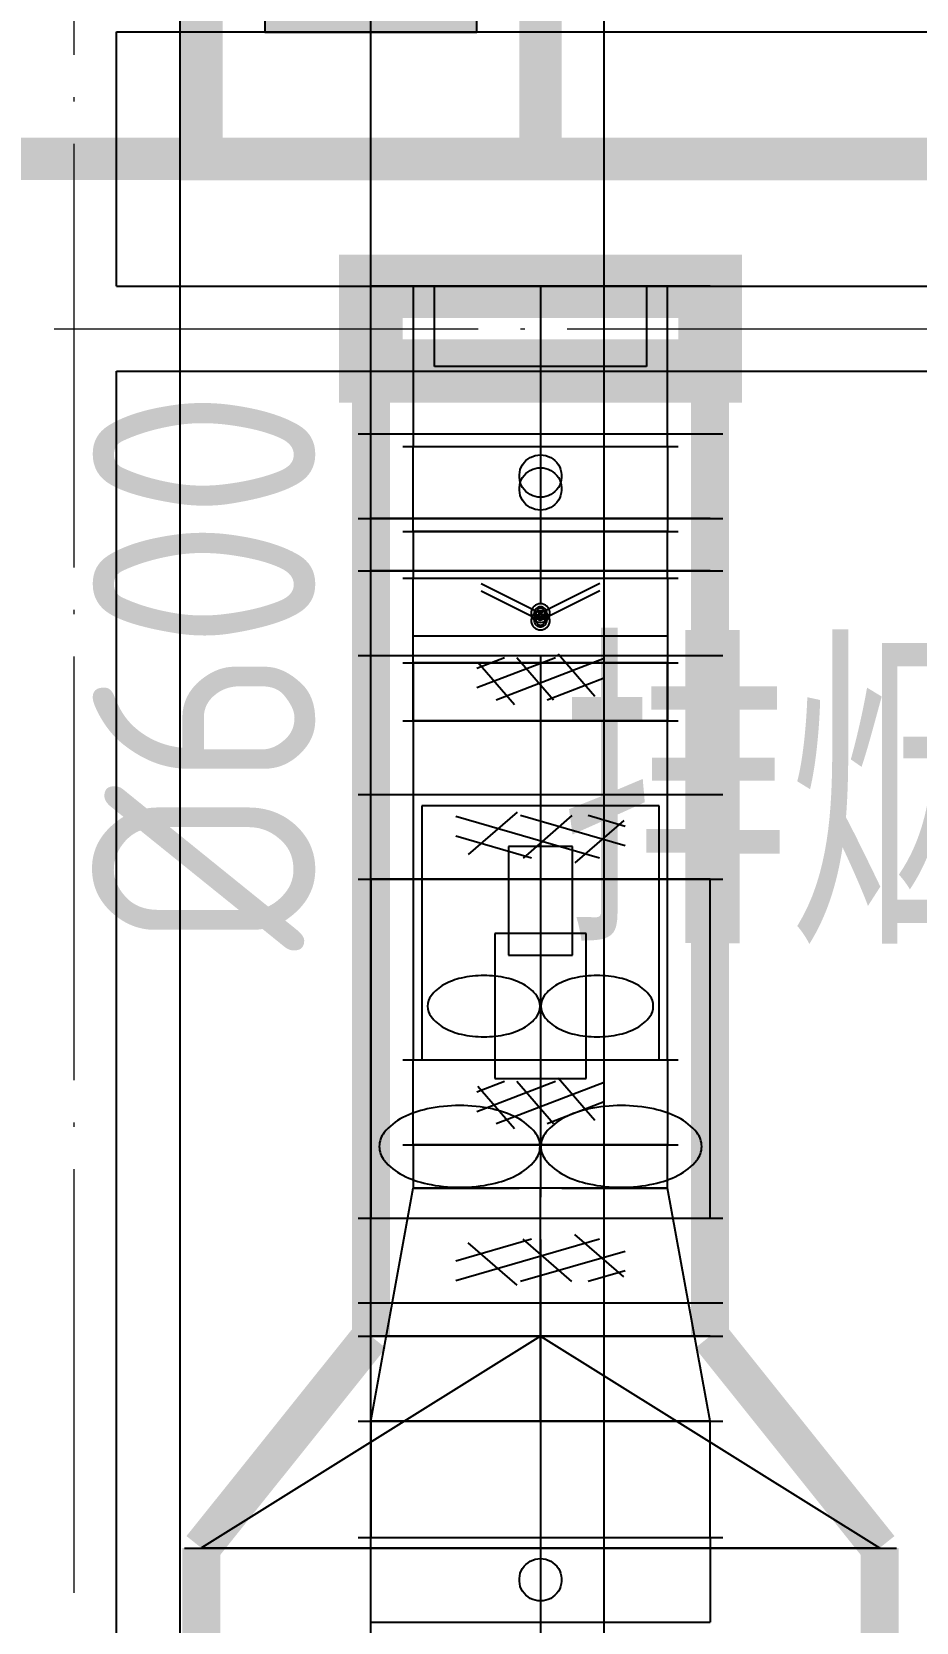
# Model space of a CAD drawing. Extents: x 369444 to 684549, y -549309 to 575337.
# Drawn here: x 513174 to 515261, y 214504 to 218258 of the extents above; entities that cross this region are included whole.
import ezdxf

# ---------------------------------------------------------------- set-up
doc = ezdxf.new("R2010")
doc.units = 0
doc.header["$LTSCALE"] = 1000
doc.header["$MEASUREMENT"] = 0
for name, pattern in [('CENTER2', [1.125, 0.75, -0.125, 0.125, -0.125]), ('DASH', [0.35, 0.25, -0.1]), ('DOTE', [2.42, 2, -0.2, 0.02, -0.2])]:
    doc.linetypes.add(name, pattern=pattern)
for name, color, linetype in [('COLUMN', 9, 'Continuous'), ('DOTE', 1, 'Continuous'), ('DUCT-排烟中心线', 5, 'CENTER2'), ('DUCT-排烟法兰', 4, 'Continuous'), ('DUCT-排烟管', 2, 'Continuous'), ('DUCT-排烟管端线', 4, 'Continuous'), ('DUCT-排烟阀门', 7, 'Continuous'), ('DUCT-排风中心线', 5, 'CENTER2'), ('DUCT-排风标注', 3, 'Continuous'), ('DUCT-排风法兰', 2, 'Continuous'), ('DUCT-排风管', 31, 'Continuous'), ('DUCT-排风管端线', 2, 'Continuous'), ('DUCT-排风阀门', 7, 'Continuous'), ('Hvac-Hide', 8, 'DASH'), ('WALL', 9, 'Continuous'), ('防火分区线', 7, 'Continuous'), ('颜洞口', 1, 'Continuous'), ('风管标注', 3, 'Continuous')]:
    doc.layers.add(name, color=color, linetype=linetype)
doc.layers.add('DOTE2', color=122, linetype='DOTE', lineweight=9)
doc.layers.add('TEXT', color=7, linetype='Continuous', lineweight=13)
doc.styles.add('_HZTXT', font='txt.shx', dxfattribs={"width": 0.8, "bigfont": 'HZTXT.shx'})
doc.styles.get("Standard").update_dxf_attribs({"font": 'gbenor.shx', "bigfont": 'gbcbig.shx'})

# ---------------------------------------------------------------- blocks, each defined once
blk = doc.blocks.new('column500')
h = blk.add_hatch(color=0)
h.dxf.hatch_style = 1
h.paths.add_polyline_path([(-216380.9, -381439.9), (-215880.9, -381439.9), (-215880.9, -380939.9), (-216380.9, -380939.9)])
at = {"color": 0}
blk.add_lwpolyline([(-216380.9, -381439.9), (-215880.9, -381439.9), (-215880.9, -380939.9), (-216380.9, -380939.9)], close=True, dxfattribs=at)
blk = doc.blocks.new('N-风管')
at = {"color": 0}
for p, q in [((38489350050.664436, 3905310904.1926, 0.000006), (38489350050.664436, 3905310304.1926, 0.000006)), ((38489350610.664436, 3905310904.1926, 0.000006), (38489350050.664436, 3905310904.1926, 0.000006)), ((38489350610.664436, 3905310304.1926, 0.000006), (38489350610.664436, 3905310904.1926, 0.000006)), ((38489350255.24382, 3905310807.880605, 0.000006), (38489350255.24382, 3905310551.419467, 0.000006)), ((38489350406.085068, 3905310807.880605, 0.000006), (38489350255.24382, 3905310807.880605, 0.000006)), ((38489350406.085068, 3905310551.419467, 0.000006), (38489350406.085068, 3905310807.880605, 0.000006)), ((38489349930.664436, 3905310730.819981, 3000.000008), (38489349930.664436, 3905309930.819981, 3000.000008)), ((38489350730.664436, 3905310730.819981, 3000.000008), (38489349930.664436, 3905310730.819981, 3000.000008)), ((38489350730.664436, 3905309930.819981, 3000.000008), (38489350730.664436, 3905310730.819981, 3000.000008)), ((38489350222.920692, 3905310602.403988, 3000.000008), (38489350222.920692, 3905310260.455804, 3000.000008)), ((38489350438.408203, 3905310602.403988, 3000.000008), (38489350222.920692, 3905310602.403988, 3000.000008)), ((38489350438.408203, 3905310260.455804, 3000.000008), (38489350438.408203, 3905310602.403988, 3000.000008)), ((38489350255.24382, 3905310551.419467, 0.000006), (38489350406.085068, 3905310551.419467, 0.000006)), ((38489350330.664436, 3905310551.419467, 0.000006), (38489350330.664436, 3905310431.095838, 0.000006)), ((38489350050.664436, 3905310304.1926, 0.000006), (38489350610.664436, 3905310304.1926, 0.000006)), ((38489350222.920692, 3905310260.455804, 3000.000008), (38489350438.408203, 3905310260.455804, 3000.000008)), ((38489350330.664436, 3905310260.455804, 3000.000008), (38489350330.664436, 3905310100.024298, 3000.000008)), ((38489349930.664436, 3905309930.819981, 3000.000008), (38489350730.664436, 3905309930.819981, 3000.000008))]:
    blk.add_line(p, q, dxfattribs=at)
for centre, major_axis, ratio, start_param, end_param in [((38489350177.117493, 3905310326.726866, 0.000006), (-0.000231, 174.400352), 0.9333331259, 0.2074726781, 0.4701844695), ((38489350197.231567, 3905310224.34936, 0.000006), (0.000003, 279.021533), 0.9333333667, 0.0000000126, 0.2074740751), ((38489350197.231567, 3905310224.34936, 0.000006), (-0.000003, 279.021533), 0.9333333667, -0.2074740751, -0.0000000126), ((38489350217.345627, 3905310326.726866, 0.000006), (-0.000028, 174.40036), 0.9333333087, -0.4701859418, -0.2074742693), ((38489350443.983253, 3905310326.726866, 0.000006), (0.000028, 174.40036), 0.9333333087, 0.2074742693, 0.4701859418), ((38489350464.097321, 3905310224.34936, 0.000006), (0.000003, 279.021533), 0.9333333667, 0.0000000126, 0.2074740751), ((38489350464.097321, 3905310224.34936, 0.000006), (-0.000003, 279.021533), 0.9333333667, -0.2074740751, -0.0000000126), ((38489350484.211403, 3905310326.726866, 0.000006), (0.000231, 174.400352), 0.9333331259, -0.4701844695, -0.2074726781), ((38489350146.576859, 3905310391.11516, 0.000006), (0.000271, 102.174414), 0.9333334023, 0.4701884904, 0.8869418083), ((38489350247.886269, 3905310391.11516, 0.000006), (0.000577, 102.174372), 0.93333317, -0.8869337223, -0.4701799295), ((38489350413.442619, 3905310391.11516, 0.000006), (-0.000577, 102.174372), 0.93333317, 0.4701799295, 0.8869337223), ((38489350514.752029, 3905310391.11516, 0.000006), (-0.000271, 102.174414), 0.9333334023, -0.8869418083, -0.4701884904), ((38489350100.794632, 3905310431.095838, 0.000006), (-0.000152, 38.892543), 0.9333337017, 0.8869352108, 1.5707926837), ((38489350100.794632, 3905310431.095838, 0.000006), (0.000155, 38.892543), 0.933333696, 1.5708000432, 2.2546575269), ((38489350293.668503, 3905310431.095838, 0.000006), (-0.000087, 38.892571), 0.9333332217, 4.7123868894, 5.3962437717), ((38489350293.668503, 3905310431.095838, 0.000006), (0.000084, 38.892571), 0.933333216, 4.0285341049, 4.7123909981), ((38489350367.660393, 3905310431.095838, 0.000006), (0.000087, 38.892571), 0.9333332217, 0.8869415354, 1.5707984177), ((38489350367.660393, 3905310431.095838, 0.000006), (-0.000084, 38.892571), 0.933333216, 1.5707943091, 2.2546512023), ((38489350560.534264, 3905310431.095838, 0.000006), (0.000152, 38.892543), 0.9333337017, -1.5707926837, -0.8869352108), ((38489350560.534264, 3905310431.095838, 0.000006), (-0.000155, 38.892543), 0.933333696, 4.0285277803, 4.712385264), ((38489350146.576859, 3905310471.076515, 0.000006), (-0.000271, 102.174415), 0.9333333992, 2.2546508556, 2.6714041727), ((38489350247.886269, 3905310471.076515, 0.000006), (-0.000578, 102.174373), 0.933333167, 3.6117725735, 4.0285263656), ((38489350413.442619, 3905310471.076515, 0.000006), (0.000578, 102.174373), 0.933333167, 2.2546589416, 2.6714127337), ((38489350514.752029, 3905310471.076515, 0.000006), (0.000271, 102.174415), 0.9333333992, 3.6117811345, 4.0285344516), ((38489350177.117493, 3905310535.464808, 0.000006), (0.000303, 174.40035), 0.9333330752, 2.671408592, 2.9341204032), ((38489350197.231567, 3905310637.842315, 0.000006), (0.000013, 279.021533), 0.9333332931, 2.9341186252, 3.141592704), ((38489350197.231567, 3905310637.842315, 0.000006), (-0.000013, 279.021533), 0.9333332931, 3.1415926032, 3.349066682), ((38489350217.345627, 3905310535.464808, 0.000006), (-0.000044, 174.400358), 0.9333332581, 3.3490664952, 3.6117781874), ((38489350443.983253, 3905310535.464808, 0.000006), (0.000044, 174.400358), 0.9333332581, 2.6714071198, 2.9341188119), ((38489350464.097321, 3905310637.842315, 0.000006), (0.000013, 279.021533), 0.9333332931, 2.9341186252, 3.141592704), ((38489350464.097321, 3905310637.842315, 0.000006), (-0.000013, 279.021533), 0.9333332931, 3.1415926032, 3.349066682), ((38489350484.211403, 3905310535.464808, 0.000006), (-0.000303, 174.40035), 0.9333330752, 3.349064904, 3.6117767151), ((38489350140.046043, 3905309824.362327, 3000.000008), (-10.42252, 371.882687), 0.9999999191, -0.0280190341, 0.1794550407), ((38489350140.046043, 3905309824.362327, 3000.000008), (-371.160887, 25.396662), 0.9999998827, 4.5732333702, 4.7807074245), ((38489350521.282837, 3905309824.362327, 3000.000008), (371.160887, 25.396662), 0.9999998827, 1.502477883, 1.7099519372), ((38489350521.282837, 3905309824.362327, 3000.000008), (10.422521, 371.882687), 0.9999999191, -0.1794550402, 0.0280190345), ((38489350067.682182, 3905310046.716728, 3000.000008), (-98.876179, 93.716623), 0.9999998411, -0.341996041, 0.0747575126), ((38489350111.311661, 3905309960.86567, 3000.000008), (-75.910463, 219.794392), 0.9999996309, -0.125070434, 0.1376413551), ((38489350168.780434, 3905309960.86567, 3000.000008), (-218.632186, 79.195759), 0.9999997334, 4.5897340887, 4.8524457128), ((38489350212.409897, 3905310046.716728, 3000.000008), (-99.639258, 92.904939), 0.9999998553, 4.5758867342, 4.9926401179), ((38489350448.918983, 3905310046.716728, 3000.000008), (99.639258, 92.904939), 0.9999998553, 1.2905451895, 1.7072985731), ((38489350492.548447, 3905309960.86567, 3000.000008), (218.632186, 79.195759), 0.9999997334, 1.4307395946, 1.6934512186), ((38489350550.017227, 3905309960.86567, 3000.000008), (75.910463, 219.794392), 0.9999996309, -0.1376413549, 0.1250704342), ((38489350593.646713, 3905310046.716728, 3000.000008), (98.876179, 93.716623), 0.9999998411, -0.0747575123, 0.3419960412), ((38489350002.278999, 3905310100.024298, 3000.000008), (-50.145075, 13.213402), 0.999999968, -0.4262101611, 0.2576469099), ((38489350277.813103, 3905310100.024298, 3000.000008), (4.752596, 51.638502), 0.9999999384, -1.4790189843, -0.7951618654), ((38489350383.515793, 3905310100.024298, 3000.000008), (-4.752596, 51.638502), 0.9999999384, 0.7951618662, 1.4790189851), ((38489350659.049889, 3905310100.024298, 3000.000008), (50.145075, 13.213402), 0.999999968, -0.2576469091, 0.4262101619), ((38489350002.278999, 3905310100.024298, 3000.000008), (47.771673, 20.173988), 0.9999999667, 2.742010948, 3.4258680271), ((38489350277.813103, 3905310100.024298, 3000.000008), (-7.468083, 51.316176), 0.999999932, 3.8840156365, 4.5678727636), ((38489350383.515793, 3905310100.024298, 3000.000008), (7.468083, 51.316176), 0.999999932, 1.7153125445, 2.3991696715), ((38489350659.049889, 3905310100.024298, 3000.000008), (-47.771673, 20.173988), 0.9999999667, 2.8573172795, 3.5411743586), ((38489350067.682182, 3905310153.331867, 3000.000008), (103.797526, 88.234787), 0.9999998646, 3.1209171448, 3.5376706858), ((38489350212.409897, 3905310153.331867, 3000.000008), (102.717208, 89.490141), 0.9999998291, 4.4658849819, 4.882638353), ((38489350448.918983, 3905310153.331867, 3000.000008), (-102.717209, 89.490141), 0.9999998291, 1.4005469537, 1.8173003247), ((38489350593.646713, 3905310153.331867, 3000.000008), (-103.797526, 88.234787), 0.9999998646, 2.7455146205, 3.1622681614), ((38489350111.311661, 3905310239.182926, 3000.000008), (72.911688, 220.807289), 0.9999996892, 2.9903393295, 3.2530511038), ((38489350140.046043, 3905310375.686268, 3000.000008), (10.422521, 371.882687), 0.9999999191, 2.9621376134, 3.1696116881), ((38489350140.046043, 3905310375.686268, 3000.000008), (371.160887, 25.396662), 0.9999998827, 4.6440705366, 4.8515445908), ((38489350168.780434, 3905310239.182926, 3000.000008), (217.804069, 81.445655), 0.9999996747, 4.5620220604, 4.8247336696), ((38489350492.548447, 3905310239.182926, 3000.000008), (-217.804069, 81.445655), 0.9999996747, 1.4584516374, 1.7211632467), ((38489350521.282837, 3905310375.686268, 3000.000008), (-371.160887, 25.396662), 0.9999998827, 1.4316407166, 1.6391147709), ((38489350521.282837, 3905310375.686268, 3000.000008), (-10.42252, 371.882687), 0.9999999191, 3.1135736195, 3.3210476943), ((38489350550.017227, 3905310239.182926, 3000.000008), (-72.911688, 220.807289), 0.9999996892, 3.0301342035, 3.2928459779)]:
    blk.add_ellipse(centre, major_axis=major_axis, ratio=ratio, start_param=start_param, end_param=end_param, dxfattribs=at)
for p in [(38489350330.664436, 3905310904.1926, 0.000006), (38489350330.664436, 3905310730.819981, 3000.000008), (38489350330.664436, 3905310304.1926, 0.000006), (38489350330.664436, 3905309930.819981, 3000.000008)]:
    blk.add_point(p, dxfattribs=at)
at = {"layer": 'DUCT-排烟中心线', "color": 0}
for p, q in [((38489350330.664436, 3905312130.368709), (38489350330.664436, 3905309652.290326)), ((38489350330.664436, 3905311582.227374), (38489350330.664436, 3905311459.225214)), ((38489350330.664436, 3905310730.61998), (38489350330.664436, 3905309931.01998)), ((38489350330.664436, 3905309652.090326), (38489350330.664436, 3905309152.090326)), ((38489350330.664436, 3905309151.890326), (38489350330.664436, 3905306393.962573))]:
    blk.add_line(p, q, dxfattribs=at)
at = {"layer": 'DUCT-排烟法兰', "color": 0}
for p, q in [((38489349900.664436, 3905311782.527374), (38489350760.664436, 3905311782.527374)), ((38489349900.664436, 3905311782.527374), (38489350760.664436, 3905311782.527374)), ((38489349900.664436, 3905311582.327374), (38489350760.664436, 3905311582.327374)), ((38489349900.664436, 3905311582.327374), (38489350760.664436, 3905311582.327374)), ((38489349900.664436, 3905311459.125215), (38489350760.664436, 3905311459.125215)), ((38489349900.664436, 3905311459.125215), (38489350760.664436, 3905311459.125215)), ((38489349900.664436, 3905311258.925214), (38489350760.664436, 3905311258.925214)), ((38489349900.664436, 3905310930.919981), (38489350760.664436, 3905310930.919981)), ((38489349900.664436, 3905310730.919981), (38489350760.664436, 3905310730.919981)), ((38489349900.664436, 3905310730.71998), (38489350760.664436, 3905310730.71998)), ((38489349900.664436, 3905309930.919981), (38489350760.664436, 3905309930.919981)), ((38489349900.664436, 3905309930.919981), (38489350760.664436, 3905309930.919981)), ((38489349900.664436, 3905309730.71998), (38489350760.664436, 3905309730.71998)), ((38489349900.664436, 3905309730.71998), (38489350760.664436, 3905309730.71998)), ((38489349900.664436, 3905309652.190326), (38489350760.664436, 3905309652.190326)), ((38489349490.664436, 3905309151.990326), (38489351170.664436, 3905309151.990326))]:
    blk.add_line(p, q, dxfattribs=at)
at = {"layer": 'DUCT-排烟管', "color": 0}
for q in [(38489349530.664436, 3905309152.090326), (38489351130.664436, 3905309152.090326)]:
    blk.add_line((38489350330.664436, 3905309652.090326), q, dxfattribs=at)
at = {"layer": 'DUCT-排烟管', "color": 0, "const_width": 90}
for points in [[(38489349930.664436, 3905312130.368709), (38489349930.664436, 3905309652.290326)], [(38489350730.664436, 3905309652.290326), (38489350730.664436, 3905312130.368709)], [(38489349930.664436, 3905311582.427374), (38489349930.664436, 3905311782.427374)], [(38489350730.664436, 3905311782.427374), (38489350730.664436, 3905311582.427374)], [(38489349930.664436, 3905311582.227374), (38489349930.664436, 3905311459.225214)], [(38489350730.664436, 3905311459.225214), (38489350730.664436, 3905311582.227374)], [(38489349930.664436, 3905311259.025214), (38489349930.664436, 3905311459.025214)], [(38489350730.664436, 3905311459.025214), (38489350730.664436, 3905311259.025214)], [(38489349930.664436, 3905310730.819981), (38489349930.664436, 3905310930.819981)], [(38489350730.664436, 3905310930.819981), (38489350730.664436, 3905310730.819981)], [(38489349930.664436, 3905310730.61998), (38489349930.664436, 3905309931.01998)], [(38489350730.664436, 3905309931.01998), (38489350730.664436, 3905310730.61998)], [(38489349930.664436, 3905309730.819981), (38489349930.664436, 3905309930.819981)], [(38489350730.664436, 3905309930.819981), (38489350730.664436, 3905309730.819981)], [(38489349930.664436, 3905309652.090326), (38489349530.664436, 3905309152.090326)], [(38489350730.664436, 3905309652.090326), (38489351130.664436, 3905309152.090326)], [(38489349530.664436, 3905309151.890326), (38489349530.664436, 3905306393.962573)], [(38489351130.664436, 3905306393.962573), (38489351130.664436, 3905309151.890326)]]:
    blk.add_lwpolyline(points, dxfattribs=at)
at = {"layer": 'DUCT-排烟管端线', "color": 0}
for p, q in [((38489350730.664436, 3905312130.368709), (38489349930.664436, 3905312130.368709)), ((38489349930.664436, 3905311782.427374), (38489350730.664436, 3905311782.427374)), ((38489349930.664436, 3905311582.427374), (38489350730.664436, 3905311582.427374)), ((38489350730.664436, 3905311582.227374), (38489349930.664436, 3905311582.227374)), ((38489349930.664436, 3905311459.225214), (38489350730.664436, 3905311459.225214)), ((38489349930.664436, 3905311459.025214), (38489350730.664436, 3905311459.025214)), ((38489349930.664436, 3905311259.025214), (38489350730.664436, 3905311259.025214)), ((38489349930.664436, 3905310930.819981), (38489350730.664436, 3905310930.819981)), ((38489349930.664436, 3905310730.819981), (38489350730.664436, 3905310730.819981)), ((38489350730.664436, 3905310730.61998), (38489349930.664436, 3905310730.61998)), ((38489349930.664436, 3905309931.01998), (38489350730.664436, 3905309931.01998)), ((38489349930.664436, 3905309930.819981), (38489350730.664436, 3905309930.819981)), ((38489349930.664436, 3905309730.819981), (38489350730.664436, 3905309730.819981)), ((38489349930.664436, 3905309652.290326), (38489350730.664436, 3905309652.290326)), ((38489350730.664436, 3905309652.090326), (38489349930.664436, 3905309652.090326)), ((38489349530.664436, 3905309152.090326), (38489351130.664436, 3905309152.090326)), ((38489351130.664436, 3905309151.890326), (38489349530.664436, 3905309151.890326))]:
    blk.add_line(p, q, dxfattribs=at)
at = {"layer": 'DUCT-排烟阀门', "color": 0}
for p, q in [((38489350330.664436, 3905311769.927374), (38489350330.664436, 3905311594.927374)), ((38489350281.550079, 3905311691.79644), (38489350283.111618, 3905311697.878223)), ((38489350283.111618, 3905311697.878223), (38489350285.423088, 3905311703.716338)), ((38489350285.423088, 3905311703.716338), (38489350288.448051, 3905311709.218713)), ((38489350288.448051, 3905311709.218713), (38489350292.138779, 3905311714.298573)), ((38489350292.138779, 3905311714.298573), (38489350296.437088, 3905311718.875805)), ((38489350296.437088, 3905311718.875805), (38489350301.275177, 3905311722.878223)), ((38489350301.275177, 3905311722.878223), (38489350306.576759, 3905311726.242708)), ((38489350306.576759, 3905311726.242708), (38489350312.258217, 3905311728.916198)), ((38489350312.258217, 3905311728.916198), (38489350318.22995, 3905311730.856532)), ((38489350318.22995, 3905311730.856532), (38489350324.397781, 3905311732.033109)), ((38489350324.397781, 3905311732.033109), (38489350330.664436, 3905311732.427374)), ((38489350330.664436, 3905311732.427374), (38489350336.931107, 3905311732.033109)), ((38489350336.931107, 3905311732.033109), (38489350343.098938, 3905311730.856532)), ((38489350343.098938, 3905311730.856532), (38489350349.070671, 3905311728.916198)), ((38489350349.070671, 3905311728.916198), (38489350354.752129, 3905311726.242708)), ((38489350354.752129, 3905311726.242708), (38489350360.053703, 3905311722.878224)), ((38489350360.053703, 3905311722.878224), (38489350364.8918, 3905311718.875805)), ((38489350364.8918, 3905311718.875805), (38489350369.190109, 3905311714.298573)), ((38489350369.190109, 3905311714.298573), (38489350372.880836, 3905311709.218714)), ((38489350372.880836, 3905311709.218714), (38489350375.9058, 3905311703.716339)), ((38489350375.9058, 3905311703.716339), (38489350378.21727, 3905311697.878224)), ((38489350378.21727, 3905311697.878224), (38489350379.778809, 3905311691.79644)), ((38489350280.763107, 3905311685.5669), (38489350281.550079, 3905311691.79644)), ((38489350280.763107, 3905311679.287848), (38489350280.763107, 3905311685.5669)), ((38489350281.550079, 3905311673.058308), (38489350280.763107, 3905311679.287848)), ((38489350283.111618, 3905311666.976524), (38489350281.550079, 3905311673.058308)), ((38489350285.423088, 3905311661.138409), (38489350283.111618, 3905311666.976524)), ((38489350288.448051, 3905311655.636034), (38489350285.423088, 3905311661.138409)), ((38489350375.9058, 3905311661.13841), (38489350372.880836, 3905311655.636034)), ((38489350378.21727, 3905311666.976524), (38489350375.9058, 3905311661.13841)), ((38489350379.778809, 3905311673.058308), (38489350378.21727, 3905311666.976524)), ((38489350379.778809, 3905311691.79644), (38489350380.565781, 3905311685.5669)), ((38489350380.565781, 3905311679.287848), (38489350379.778809, 3905311673.058308)), ((38489350380.565781, 3905311685.5669), (38489350380.565781, 3905311679.287848)), ((38489350292.138779, 3905311650.556174), (38489350288.448051, 3905311655.636034)), ((38489350296.437088, 3905311645.978942), (38489350292.138779, 3905311650.556174)), ((38489350301.275177, 3905311641.976524), (38489350296.437088, 3905311645.978942)), ((38489350306.576759, 3905311638.61204), (38489350301.275177, 3905311641.976524)), ((38489350312.258217, 3905311635.93855), (38489350306.576759, 3905311638.61204)), ((38489350318.22995, 3905311633.998216), (38489350312.258217, 3905311635.93855)), ((38489350324.397781, 3905311632.821639), (38489350318.22995, 3905311633.998216)), ((38489350330.664436, 3905311632.427374), (38489350324.397781, 3905311632.821639)), ((38489350336.931107, 3905311632.821639), (38489350330.664436, 3905311632.427374)), ((38489350343.098938, 3905311633.998216), (38489350336.931107, 3905311632.821639)), ((38489350349.070671, 3905311635.93855), (38489350343.098938, 3905311633.998216)), ((38489350354.752129, 3905311638.61204), (38489350349.070671, 3905311635.93855)), ((38489350360.053703, 3905311641.976524), (38489350354.752129, 3905311638.61204)), ((38489350364.8918, 3905311645.978942), (38489350360.053703, 3905311641.976524)), ((38489350369.190109, 3905311650.556175), (38489350364.8918, 3905311645.978942)), ((38489350372.880836, 3905311655.636034), (38489350369.190109, 3905311650.556175)), ((38489350190.664436, 3905311429.025214), (38489350330.664436, 3905311359.025214)), ((38489350470.664436, 3905311429.025214), (38489350330.664436, 3905311359.025214)), ((38489350309.352097, 3905311365.089114), (38489350308.600754, 3905311361.069733)), ((38489350308.600754, 3905311361.069733), (38489350308.600754, 3905311356.980728)), ((38489350310.829224, 3905311368.901997), (38489350309.352097, 3905311365.089114)), ((38489350312.981796, 3905311372.378538), (38489350310.829224, 3905311368.901997)), ((38489350315.736549, 3905311375.400347), (38489350312.981796, 3905311372.378538)), ((38489350316.081284, 3905311362.563058), (38489350315.675293, 3905311359.739244)), ((38489350315.675293, 3905311359.739244), (38489350315.811028, 3905311356.889622)), ((38489350318.999641, 3905311377.864521), (38489350315.736549, 3905311375.400347)), ((38489350317.014374, 3905311365.259005), (38489350316.081284, 3905311362.563058)), ((38489350318.440788, 3905311367.729647), (38489350317.014374, 3905311365.259005)), ((38489350320.309013, 3905311369.885688), (38489350318.440788, 3905311367.729647)), ((38489350322.659973, 3905311379.687145), (38489350318.999641, 3905311377.864521)), ((38489350320.234688, 3905311361.555444), (38489350319.944313, 3905311359.535874)), ((38489350319.944313, 3905311359.535874), (38489350320.041397, 3905311357.497849)), ((38489350320.902023, 3905311363.483564), (38489350320.234688, 3905311361.555444)), ((38489350322.551514, 3905311371.649203), (38489350320.309013, 3905311369.885688)), ((38489350321.92218, 3905311365.250548), (38489350320.902023, 3905311363.483564)), ((38489350323.258324, 3905311366.792532), (38489350321.92218, 3905311365.250548)), ((38489350325.087219, 3905311372.956454), (38489350322.551514, 3905311371.649203)), ((38489350326.59288, 3905311380.806151), (38489350322.659973, 3905311379.687145)), ((38489350324.862129, 3905311368.053785), (38489350323.258324, 3905311366.792532)), ((38489350326.675659, 3905311368.988722), (38489350324.862129, 3905311368.053785)), ((38489350327.824509, 3905311373.760194), (38489350325.087219, 3905311372.956454)), ((38489350330.664436, 3905311381.183434), (38489350326.59288, 3905311380.806151)), ((38489350328.633347, 3905311369.563551), (38489350326.675659, 3905311368.988722)), ((38489350330.664436, 3905311374.031374), (38489350327.824509, 3905311373.760194)), ((38489350330.664436, 3905311369.757498), (38489350328.633347, 3905311369.563551)), ((38489350334.736008, 3905311380.806145), (38489350330.664436, 3905311381.183434)), ((38489350333.504379, 3905311373.760192), (38489350330.664436, 3905311374.031374)), ((38489350332.695541, 3905311369.563552), (38489350330.664436, 3905311369.757498)), ((38489350334.653229, 3905311368.988723), (38489350332.695541, 3905311369.563552)), ((38489350336.241669, 3905311372.956449), (38489350333.504379, 3905311373.760192)), ((38489350336.466759, 3905311368.053787), (38489350334.653229, 3905311368.988723)), ((38489350338.668907, 3905311379.687133), (38489350334.736008, 3905311380.806145)), ((38489350338.777382, 3905311371.649195), (38489350336.241669, 3905311372.956449)), ((38489350338.070572, 3905311366.792535), (38489350336.466759, 3905311368.053787)), ((38489350339.406708, 3905311365.250552), (38489350338.070572, 3905311366.792535)), ((38489350342.329247, 3905311377.864504), (38489350338.668907, 3905311379.687133)), ((38489350341.019867, 3905311369.885678), (38489350338.777382, 3905311371.649195)), ((38489350340.426872, 3905311363.483568), (38489350339.406708, 3905311365.250552)), ((38489350341.0942, 3905311361.555449), (38489350340.426872, 3905311363.483568)), ((38489350342.8881, 3905311367.729635), (38489350341.019867, 3905311369.885678)), ((38489350341.384567, 3905311359.535879), (38489350341.0942, 3905311361.555449)), ((38489350341.287491, 3905311357.497853), (38489350341.384567, 3905311359.535879)), ((38489350345.592339, 3905311375.400325), (38489350342.329247, 3905311377.864504)), ((38489350344.314522, 3905311365.258991), (38489350342.8881, 3905311367.729635)), ((38489350345.247597, 3905311362.563043), (38489350344.314522, 3905311365.258991)), ((38489350345.653603, 3905311359.739229), (38489350345.247597, 3905311362.563043)), ((38489350345.51786, 3905311356.889607), (38489350345.653603, 3905311359.739229)), ((38489350348.347076, 3905311372.378512), (38489350345.592339, 3905311375.400325)), ((38489350350.499657, 3905311368.901968), (38489350348.347076, 3905311372.378512)), ((38489350351.976784, 3905311365.089084), (38489350350.499657, 3905311368.901968)), ((38489350352.728142, 3905311361.069701), (38489350351.976784, 3905311365.089084)), ((38489350352.728142, 3905311356.980696), (38489350352.728142, 3905311361.069701)), ((38489350308.600754, 3905311356.980728), (38489350309.352097, 3905311352.961345)), ((38489350309.352097, 3905311352.961345), (38489350310.829224, 3905311349.14846)), ((38489350310.829224, 3905311349.14846), (38489350312.981796, 3905311345.671916)), ((38489350312.981796, 3905311345.671916), (38489350315.736549, 3905311342.650103)), ((38489350315.736549, 3905311342.650103), (38489350318.999641, 3905311340.185925)), ((38489350315.811028, 3905311356.889622), (38489350316.483612, 3905311354.117187)), ((38489350316.483612, 3905311354.117187), (38489350317.668732, 3905311351.522141)), ((38489350317.668732, 3905311351.522141), (38489350319.323547, 3905311349.198275)), ((38489350318.999641, 3905311340.185925), (38489350322.659973, 3905311338.363295)), ((38489350319.323547, 3905311349.198275), (38489350321.388252, 3905311347.22958)), ((38489350320.041397, 3905311357.497849), (38489350320.522423, 3905311355.515026)), ((38489350320.522423, 3905311355.515026), (38489350321.37001, 3905311353.65907)), ((38489350321.37001, 3905311353.65907), (38489350322.553528, 3905311351.997061)), ((38489350321.388252, 3905311347.22958), (38489350323.788223, 3905311345.687211)), ((38489350322.553528, 3905311351.997061), (38489350324.03019, 3905311350.589067)), ((38489350322.659973, 3905311338.363295), (38489350326.59288, 3905311337.244283)), ((38489350323.788223, 3905311345.687211), (38489350326.436722, 3905311344.626912)), ((38489350324.03019, 3905311350.589067), (38489350325.746628, 3905311349.485979)), ((38489350325.746628, 3905311349.485979), (38489350327.640808, 3905311348.727663)), ((38489350326.436722, 3905311344.626912), (38489350329.238022, 3905311344.087004)), ((38489350326.59288, 3905311337.244283), (38489350330.664436, 3905311336.866994)), ((38489350327.640808, 3905311348.727663), (38489350329.644272, 3905311348.341527)), ((38489350329.238022, 3905311344.087004), (38489350332.090874, 3905311344.087003)), ((38489350329.644272, 3905311348.341527), (38489350331.684624, 3905311348.341527)), ((38489350330.664436, 3905311336.866994), (38489350334.736008, 3905311337.244277)), ((38489350331.684624, 3905311348.341527), (38489350333.68808, 3905311348.727664)), ((38489350332.090874, 3905311344.087003), (38489350334.892174, 3905311344.626907)), ((38489350333.68808, 3905311348.727664), (38489350335.58226, 3905311349.485981)), ((38489350334.736008, 3905311337.244277), (38489350338.668907, 3905311338.363284)), ((38489350334.892174, 3905311344.626907), (38489350337.540657, 3905311345.687204)), ((38489350335.58226, 3905311349.485981), (38489350337.298698, 3905311350.589071)), ((38489350337.298698, 3905311350.589071), (38489350338.77536, 3905311351.997065)), ((38489350337.540657, 3905311345.687204), (38489350339.940643, 3905311347.229571)), ((38489350338.668907, 3905311338.363284), (38489350342.329247, 3905311340.185908)), ((38489350338.77536, 3905311351.997065), (38489350339.958878, 3905311353.659074)), ((38489350339.940643, 3905311347.229571), (38489350342.005341, 3905311349.198264)), ((38489350339.958878, 3905311353.659074), (38489350340.806473, 3905311355.51503)), ((38489350340.806473, 3905311355.51503), (38489350341.287491, 3905311357.497853)), ((38489350342.005341, 3905311349.198264), (38489350343.660156, 3905311351.522128)), ((38489350342.329247, 3905311340.185908), (38489350345.592339, 3905311342.650082)), ((38489350343.660156, 3905311351.522128), (38489350344.845284, 3905311354.117173)), ((38489350344.845284, 3905311354.117173), (38489350345.51786, 3905311356.889607)), ((38489350345.592339, 3905311342.650082), (38489350348.347076, 3905311345.671891)), ((38489350348.347076, 3905311345.671891), (38489350350.499657, 3905311349.148431)), ((38489350350.499657, 3905311349.148431), (38489350351.976784, 3905311352.961314)), ((38489350351.976784, 3905311352.961314), (38489350352.728142, 3905311356.980696)), ((38489350469.835114, 3905310780.819981), (38489350130.664436, 3905310878.73012)), ((38489350275.46846, 3905310888.944985), (38489350159.998413, 3905310788.944985)), ((38489350530.664436, 3905310809.448088), (38489350283.424957, 3905310880.819981)), ((38489350404.965828, 3905310880.819981), (38489350289.495773, 3905310780.819981)), ((38489350530.664436, 3905310855.63611), (38489350443.424957, 3905310880.819981)), ((38489350527.502953, 3905310869.21283), (38489350412.032913, 3905310769.21283)), ((38489350309.835114, 3905310780.819981), (38489350130.664436, 3905310832.542099)), ((38489350469.835114, 3905309880.819981), (38489350130.664436, 3905309782.909841)), ((38489350309.835114, 3905309880.819981), (38489350130.664436, 3905309829.097862)), ((38489350275.46846, 3905309772.694976), (38489350159.998413, 3905309872.694976)), ((38489350404.965828, 3905309780.819981), (38489350289.495773, 3905309880.819981)), ((38489350527.502953, 3905309792.427132), (38489350412.032913, 3905309892.427132)), ((38489350530.664436, 3905309852.191873), (38489350283.424957, 3905309780.819981)), ((38489350530.664436, 3905309806.003851), (38489350443.424957, 3905309780.819981))]:
    blk.add_line(p, q, dxfattribs=at)
at = {"layer": 'DUCT-排风中心线', "color": 0}
for p, q in [((38489350330.664436, 3905312130.368709), (38489350330.664436, 3905311752.225928)), ((38489350330.664436, 3905311551.825928), (38489350330.664436, 3905311441.645773)), ((38489350330.664436, 3905311241.245774), (38489350330.664436, 3905311104.392597)), ((38489350330.664436, 3905311104.292597), (38489350330.664436, 3905310304.192595)), ((38489350330.664436, 3905310103.792595), (38489350330.664436, 3905310001.339298)), ((38489350330.664436, 3905309451.339298), (38489350330.664436, 3905310001.339298)), ((38489350330.664436, 3905309451.139301), (38489350330.664436, 3905309177.174727))]:
    blk.add_line(p, q, dxfattribs=at)
at = {"layer": 'DUCT-排风法兰', "color": 0}
for p, q in [((38489350005.664436, 3905311752.125928), (38489350655.664436, 3905311752.125928)), ((38489350005.664436, 3905311551.925928), (38489350655.664436, 3905311551.925928)), ((38489350005.664436, 3905311441.545774), (38489350655.664436, 3905311441.545774)), ((38489350005.664436, 3905311241.345774), (38489350655.664436, 3905311241.345774)), ((38489350005.664436, 3905311104.492599), (38489350655.664436, 3905311104.492599)), ((38489350005.664436, 3905311104.392597), (38489350655.664436, 3905311104.392597)), ((38489350005.664436, 3905310304.092595), (38489350655.664436, 3905310304.092595)), ((38489350005.664436, 3905310103.892595), (38489350655.664436, 3905310103.892595)), ((38489349900.664436, 3905309451.239299), (38489350760.664436, 3905309451.239299)), ((38489349900.664436, 3905309177.074727), (38489350760.664436, 3905309177.074727))]:
    blk.add_line(p, q, dxfattribs=at)
at = {"layer": 'DUCT-排风管', "color": 0}
for p, q in [((38489350030.664436, 3905312130.368709), (38489350030.664436, 3905311752.225928)), ((38489350630.664436, 3905311752.225928), (38489350630.664436, 3905312130.368709)), ((38489350030.664436, 3905311552.025928), (38489350030.664436, 3905311752.025928)), ((38489350630.664436, 3905311752.025928), (38489350630.664436, 3905311552.025928)), ((38489350030.664436, 3905311551.825928), (38489350030.664436, 3905311441.645773)), ((38489350630.664436, 3905311441.645773), (38489350630.664436, 3905311551.825928)), ((38489350030.664436, 3905311241.445774), (38489350030.664436, 3905311441.445774)), ((38489350630.664436, 3905311441.445774), (38489350630.664436, 3905311241.445774)), ((38489350030.664436, 3905311104.492597), (38489350030.664436, 3905311304.492597)), ((38489350630.664436, 3905311304.492597), (38489350630.664436, 3905311104.492597)), ((38489350030.664436, 3905311241.245774), (38489350030.664436, 3905311104.392597)), ((38489350630.664436, 3905311104.392597), (38489350630.664436, 3905311241.245774)), ((38489350030.664436, 3905311104.292597), (38489350030.664436, 3905310304.192595)), ((38489350630.664436, 3905310304.192595), (38489350630.664436, 3905311104.292597)), ((38489350030.664436, 3905310103.992595), (38489350030.664436, 3905310303.992595)), ((38489350630.664436, 3905310303.992595), (38489350630.664436, 3905310103.992595)), ((38489350030.664436, 3905310103.792595), (38489350030.664436, 3905310001.339298)), ((38489350630.664436, 3905310001.339298), (38489350630.664436, 3905310103.792595)), ((38489349930.664436, 3905309451.339298), (38489350030.664436, 3905310001.339298)), ((38489350730.664436, 3905309451.339298), (38489350630.664436, 3905310001.339298)), ((38489349930.664436, 3905309451.139301), (38489349930.664436, 3905309177.174727)), ((38489350730.664436, 3905309177.174727), (38489350730.664436, 3905309451.139301)), ((38489349930.664436, 3905308976.974727), (38489349930.664436, 3905309176.974727)), ((38489350730.664436, 3905309176.974727), (38489350730.664436, 3905308976.974727))]:
    blk.add_line(p, q, dxfattribs=at)
at = {"layer": 'DUCT-排风管端线', "color": 0}
for p, q in [((38489350630.664436, 3905312130.368709), (38489350030.664436, 3905312130.368709)), ((38489350030.664436, 3905311752.225928), (38489350630.664436, 3905311752.225928)), ((38489350030.664436, 3905311752.025928), (38489350630.664436, 3905311752.025928)), ((38489350030.664436, 3905311552.025928), (38489350630.664436, 3905311552.025928)), ((38489350630.664436, 3905311551.825928), (38489350030.664436, 3905311551.825928)), ((38489350030.664436, 3905311441.645773), (38489350630.664436, 3905311441.645773)), ((38489350030.664436, 3905311441.445774), (38489350630.664436, 3905311441.445774)), ((38489350630.664436, 3905311304.492597), (38489350030.664436, 3905311304.492597)), ((38489350030.664436, 3905311241.445774), (38489350630.664436, 3905311241.445774)), ((38489350630.664436, 3905311241.245774), (38489350030.664436, 3905311241.245774)), ((38489350630.664436, 3905311104.492597), (38489350030.664436, 3905311104.492597)), ((38489350030.664436, 3905311104.392597), (38489350630.664436, 3905311104.392597)), ((38489350630.664436, 3905311104.292597), (38489350030.664436, 3905311104.292597)), ((38489350030.664436, 3905310304.192595), (38489350630.664436, 3905310304.192595)), ((38489350630.664436, 3905310303.992595), (38489350030.664436, 3905310303.992595)), ((38489350630.664436, 3905310103.992595), (38489350030.664436, 3905310103.992595)), ((38489350630.664436, 3905310103.792595), (38489350030.664436, 3905310103.792595)), ((38489350630.664436, 3905310001.339298), (38489350030.664436, 3905310001.339298)), ((38489349930.664436, 3905309451.339298), (38489350730.664436, 3905309451.339298)), ((38489350730.664436, 3905309451.139301), (38489349930.664436, 3905309451.139301)), ((38489349930.664436, 3905309177.174727), (38489350730.664436, 3905309177.174727)), ((38489349930.664436, 3905309176.974727), (38489350730.664436, 3905309176.974727)), ((38489349930.664436, 3905308976.974727), (38489350730.664436, 3905308976.974727))]:
    blk.add_line(p, q, dxfattribs=at)
at = {"layer": 'DUCT-排风阀门', "color": 0}
for p, q in [((38489350330.664436, 3905311739.525928), (38489350330.664436, 3905311564.525928)), ((38489350306.576759, 3905311695.841262), (38489350312.258217, 3905311698.514752)), ((38489350312.258217, 3905311698.514752), (38489350318.22995, 3905311700.455086)), ((38489350318.22995, 3905311700.455086), (38489350324.397781, 3905311701.631663)), ((38489350324.397781, 3905311701.631663), (38489350330.664436, 3905311702.025928)), ((38489350330.664436, 3905311702.025928), (38489350336.931107, 3905311701.631663)), ((38489350336.931107, 3905311701.631663), (38489350343.098938, 3905311700.455086)), ((38489350343.098938, 3905311700.455086), (38489350349.070671, 3905311698.514752)), ((38489350349.070671, 3905311698.514752), (38489350354.752129, 3905311695.841262)), ((38489350280.763107, 3905311655.165454), (38489350281.550079, 3905311661.394994)), ((38489350281.550079, 3905311661.394994), (38489350283.111618, 3905311667.476778)), ((38489350283.111618, 3905311667.476778), (38489350285.423088, 3905311673.314892)), ((38489350285.423088, 3905311673.314892), (38489350288.448051, 3905311678.817267)), ((38489350288.448051, 3905311678.817267), (38489350292.138779, 3905311683.897127)), ((38489350292.138779, 3905311683.897127), (38489350296.437088, 3905311688.47436)), ((38489350296.437088, 3905311688.47436), (38489350301.275177, 3905311692.476778)), ((38489350301.275177, 3905311692.476778), (38489350306.576759, 3905311695.841262)), ((38489350354.752129, 3905311695.841262), (38489350360.053703, 3905311692.476778)), ((38489350360.053703, 3905311692.476778), (38489350364.8918, 3905311688.47436)), ((38489350364.8918, 3905311688.47436), (38489350369.190109, 3905311683.897128)), ((38489350369.190109, 3905311683.897128), (38489350372.880836, 3905311678.817268)), ((38489350372.880836, 3905311678.817268), (38489350375.9058, 3905311673.314893)), ((38489350375.9058, 3905311673.314893), (38489350378.21727, 3905311667.476778)), ((38489350378.21727, 3905311667.476778), (38489350379.778809, 3905311661.394994)), ((38489350379.778809, 3905311661.394994), (38489350380.565781, 3905311655.165454)), ((38489350280.763107, 3905311648.886402), (38489350280.763107, 3905311655.165454)), ((38489350281.550079, 3905311642.656862), (38489350280.763107, 3905311648.886402)), ((38489350283.111618, 3905311636.575078), (38489350281.550079, 3905311642.656862)), ((38489350285.423088, 3905311630.736963), (38489350283.111618, 3905311636.575078)), ((38489350288.448051, 3905311625.234588), (38489350285.423088, 3905311630.736963)), ((38489350292.138779, 3905311620.154728), (38489350288.448051, 3905311625.234588)), ((38489350372.880836, 3905311625.234589), (38489350369.190109, 3905311620.154729)), ((38489350375.9058, 3905311630.736964), (38489350372.880836, 3905311625.234589)), ((38489350378.21727, 3905311636.575078), (38489350375.9058, 3905311630.736964)), ((38489350379.778809, 3905311642.656862), (38489350378.21727, 3905311636.575078)), ((38489350380.565781, 3905311648.886402), (38489350379.778809, 3905311642.656862)), ((38489350380.565781, 3905311655.165454), (38489350380.565781, 3905311648.886402)), ((38489350296.437088, 3905311615.577497), (38489350292.138779, 3905311620.154728)), ((38489350301.275177, 3905311611.575078), (38489350296.437088, 3905311615.577497)), ((38489350306.576759, 3905311608.210594), (38489350301.275177, 3905311611.575078)), ((38489350312.258217, 3905311605.537104), (38489350306.576759, 3905311608.210594)), ((38489350318.22995, 3905311603.59677), (38489350312.258217, 3905311605.537104)), ((38489350324.397781, 3905311602.420193), (38489350318.22995, 3905311603.59677)), ((38489350330.664436, 3905311602.025928), (38489350324.397781, 3905311602.420193)), ((38489350336.931107, 3905311602.420193), (38489350330.664436, 3905311602.025928)), ((38489350343.098938, 3905311603.59677), (38489350336.931107, 3905311602.420193)), ((38489350349.070671, 3905311605.537104), (38489350343.098938, 3905311603.59677)), ((38489350354.752129, 3905311608.210594), (38489350349.070671, 3905311605.537104)), ((38489350360.053703, 3905311611.575078), (38489350354.752129, 3905311608.210594)), ((38489350364.8918, 3905311615.577497), (38489350360.053703, 3905311611.575078)), ((38489350369.190109, 3905311620.154729), (38489350364.8918, 3905311615.577497)), ((38489350190.664436, 3905311411.445774), (38489350330.664436, 3905311341.445774)), ((38489350470.664436, 3905311411.445774), (38489350330.664436, 3905311341.445774)), ((38489350318.999641, 3905311360.28508), (38489350315.736549, 3905311357.820906)), ((38489350322.659973, 3905311362.107704), (38489350318.999641, 3905311360.28508)), ((38489350326.59288, 3905311363.22671), (38489350322.659973, 3905311362.107704)), ((38489350330.664436, 3905311363.603993), (38489350326.59288, 3905311363.22671)), ((38489350334.736008, 3905311363.226705), (38489350330.664436, 3905311363.603993)), ((38489350338.668907, 3905311362.107693), (38489350334.736008, 3905311363.226705)), ((38489350342.329247, 3905311360.285063), (38489350338.668907, 3905311362.107693)), ((38489350345.592339, 3905311357.820885), (38489350342.329247, 3905311360.285063)), ((38489350309.352097, 3905311347.509674), (38489350308.600754, 3905311343.490292)), ((38489350308.600754, 3905311343.490292), (38489350308.600754, 3905311339.401287)), ((38489350308.600754, 3905311339.401287), (38489350309.352097, 3905311335.381904)), ((38489350310.829224, 3905311351.322556), (38489350309.352097, 3905311347.509674)), ((38489350309.352097, 3905311335.381904), (38489350310.829224, 3905311331.569019)), ((38489350312.981796, 3905311354.799097), (38489350310.829224, 3905311351.322556)), ((38489350310.829224, 3905311331.569019), (38489350312.981796, 3905311328.092475)), ((38489350315.736549, 3905311357.820906), (38489350312.981796, 3905311354.799097)), ((38489350312.981796, 3905311328.092475), (38489350315.736549, 3905311325.070662)), ((38489350316.081284, 3905311344.983617), (38489350315.675293, 3905311342.159803)), ((38489350315.675293, 3905311342.159803), (38489350315.811028, 3905311339.310182)), ((38489350315.736549, 3905311325.070662), (38489350318.999641, 3905311322.606484)), ((38489350315.811028, 3905311339.310182), (38489350316.483612, 3905311336.537746)), ((38489350317.014374, 3905311347.679564), (38489350316.081284, 3905311344.983617)), ((38489350316.483612, 3905311336.537746), (38489350317.668732, 3905311333.9427)), ((38489350318.440788, 3905311350.150207), (38489350317.014374, 3905311347.679564)), ((38489350317.668732, 3905311333.9427), (38489350319.323547, 3905311331.618834)), ((38489350320.309013, 3905311352.306247), (38489350318.440788, 3905311350.150207)), ((38489350318.999641, 3905311322.606484), (38489350322.659973, 3905311320.783854)), ((38489350319.323547, 3905311331.618834), (38489350321.388252, 3905311329.65014)), ((38489350320.234688, 3905311343.976003), (38489350319.944313, 3905311341.956434)), ((38489350319.944313, 3905311341.956434), (38489350320.041397, 3905311339.918408)), ((38489350320.041397, 3905311339.918408), (38489350320.522423, 3905311337.935585)), ((38489350320.902023, 3905311345.904123), (38489350320.234688, 3905311343.976003)), ((38489350322.551514, 3905311354.069763), (38489350320.309013, 3905311352.306247)), ((38489350320.522423, 3905311337.935585), (38489350321.37001, 3905311336.079629)), ((38489350321.92218, 3905311347.671107), (38489350320.902023, 3905311345.904123)), ((38489350321.37001, 3905311336.079629), (38489350322.553528, 3905311334.41762)), ((38489350321.388252, 3905311329.65014), (38489350323.788223, 3905311328.10777)), ((38489350323.258324, 3905311349.213091), (38489350321.92218, 3905311347.671107)), ((38489350325.087219, 3905311355.377014), (38489350322.551514, 3905311354.069763)), ((38489350322.553528, 3905311334.41762), (38489350324.03019, 3905311333.009627)), ((38489350324.862129, 3905311350.474344), (38489350323.258324, 3905311349.213091)), ((38489350323.788223, 3905311328.10777), (38489350326.436722, 3905311327.047471)), ((38489350324.03019, 3905311333.009627), (38489350325.746628, 3905311331.906538)), ((38489350326.675659, 3905311351.409281), (38489350324.862129, 3905311350.474344)), ((38489350327.824509, 3905311356.180754), (38489350325.087219, 3905311355.377014)), ((38489350325.746628, 3905311331.906538), (38489350327.640808, 3905311331.148222)), ((38489350326.436722, 3905311327.047471), (38489350329.238022, 3905311326.507564)), ((38489350328.633347, 3905311351.984111), (38489350326.675659, 3905311351.409281)), ((38489350327.640808, 3905311331.148222), (38489350329.644272, 3905311330.762086)), ((38489350330.664436, 3905311356.451933), (38489350327.824509, 3905311356.180754)), ((38489350330.664436, 3905311352.178058), (38489350328.633347, 3905311351.984111)), ((38489350329.238022, 3905311326.507564), (38489350332.090874, 3905311326.507562)), ((38489350329.644272, 3905311330.762086), (38489350331.684624, 3905311330.762086)), ((38489350333.504379, 3905311356.180751), (38489350330.664436, 3905311356.451933)), ((38489350332.695541, 3905311351.984112), (38489350330.664436, 3905311352.178058)), ((38489350331.684624, 3905311330.762086), (38489350333.68808, 3905311331.148223)), ((38489350332.090874, 3905311326.507562), (38489350334.892174, 3905311327.047467)), ((38489350334.653229, 3905311351.409283), (38489350332.695541, 3905311351.984112)), ((38489350336.241669, 3905311355.377008), (38489350333.504379, 3905311356.180751)), ((38489350333.68808, 3905311331.148223), (38489350335.58226, 3905311331.90654)), ((38489350336.466759, 3905311350.474347), (38489350334.653229, 3905311351.409283)), ((38489350334.892174, 3905311327.047467), (38489350337.540657, 3905311328.107763)), ((38489350335.58226, 3905311331.90654), (38489350337.298698, 3905311333.00963)), ((38489350338.777382, 3905311354.069755), (38489350336.241669, 3905311355.377008)), ((38489350338.070572, 3905311349.213095), (38489350336.466759, 3905311350.474347)), ((38489350337.298698, 3905311333.00963), (38489350338.77536, 3905311334.417624)), ((38489350337.540657, 3905311328.107763), (38489350339.940643, 3905311329.650131)), ((38489350339.406708, 3905311347.671111), (38489350338.070572, 3905311349.213095)), ((38489350338.668907, 3905311320.783843), (38489350342.329247, 3905311322.606467)), ((38489350338.77536, 3905311334.417624), (38489350339.958878, 3905311336.079634)), ((38489350341.019867, 3905311352.306237), (38489350338.777382, 3905311354.069755)), ((38489350340.426872, 3905311345.904128), (38489350339.406708, 3905311347.671111)), ((38489350339.940643, 3905311329.650131), (38489350342.005341, 3905311331.618823)), ((38489350339.958878, 3905311336.079634), (38489350340.806473, 3905311337.93559)), ((38489350341.0942, 3905311343.976008), (38489350340.426872, 3905311345.904128)), ((38489350340.806473, 3905311337.93559), (38489350341.287491, 3905311339.918413)), ((38489350342.8881, 3905311350.150194), (38489350341.019867, 3905311352.306237)), ((38489350341.384567, 3905311341.956439), (38489350341.0942, 3905311343.976008)), ((38489350341.287491, 3905311339.918413), (38489350341.384567, 3905311341.956439)), ((38489350342.005341, 3905311331.618823), (38489350343.660156, 3905311333.942687)), ((38489350342.329247, 3905311322.606467), (38489350345.592339, 3905311325.070641)), ((38489350344.314522, 3905311347.679551), (38489350342.8881, 3905311350.150194)), ((38489350343.660156, 3905311333.942687), (38489350344.845284, 3905311336.537733)), ((38489350345.247597, 3905311344.983603), (38489350344.314522, 3905311347.679551)), ((38489350344.845284, 3905311336.537733), (38489350345.51786, 3905311339.310167)), ((38489350345.653603, 3905311342.159788), (38489350345.247597, 3905311344.983603)), ((38489350345.51786, 3905311339.310167), (38489350345.653603, 3905311342.159788)), ((38489350348.347076, 3905311354.799072), (38489350345.592339, 3905311357.820885)), ((38489350345.592339, 3905311325.070641), (38489350348.347076, 3905311328.09245)), ((38489350350.499657, 3905311351.322528), (38489350348.347076, 3905311354.799072)), ((38489350348.347076, 3905311328.09245), (38489350350.499657, 3905311331.568991)), ((38489350351.976784, 3905311347.509643), (38489350350.499657, 3905311351.322528)), ((38489350350.499657, 3905311331.568991), (38489350351.976784, 3905311335.381874)), ((38489350352.728142, 3905311343.49026), (38489350351.976784, 3905311347.509643)), ((38489350351.976784, 3905311335.381874), (38489350352.728142, 3905311339.401255)), ((38489350352.728142, 3905311339.401255), (38489350352.728142, 3905311343.49026)), ((38489350322.659973, 3905311320.783854), (38489350326.59288, 3905311319.664843)), ((38489350326.59288, 3905311319.664843), (38489350330.664436, 3905311319.287554)), ((38489350330.664436, 3905311319.287554), (38489350334.736008, 3905311319.664837)), ((38489350334.736008, 3905311319.664837), (38489350338.668907, 3905311320.783843)), ((38489350180.664436, 3905311229.308726), (38489350246.094063, 3905311254.492597)), ((38489350180.664436, 3905311183.120704), (38489350366.094063, 3905311254.492597)), ((38489350226.286438, 3905311154.492597), (38489350480.664436, 3905311252.402736)), ((38489350274.938408, 3905311254.492597), (38489350361.540947, 3905311154.492597)), ((38489350372.061432, 3905311262.617601), (38489350458.663971, 3905311162.617601)), ((38489350183.035561, 3905311242.885446), (38489350269.6381, 3905311142.885446)), ((38489350346.286438, 3905311154.492597), (38489350480.664436, 3905311206.214715)), ((38489350180.664436, 3905310228.808724), (38489350246.094063, 3905310253.992595)), ((38489350180.664436, 3905310182.620703), (38489350366.094063, 3905310253.992595)), ((38489350183.035561, 3905310242.385444), (38489350269.6381, 3905310142.385444)), ((38489350226.286438, 3905310153.992595), (38489350480.664436, 3905310251.902735)), ((38489350274.938408, 3905310253.992595), (38489350361.540947, 3905310153.992595)), ((38489350372.061432, 3905310262.1176), (38489350458.663971, 3905310162.1176)), ((38489350346.286438, 3905310153.992595), (38489350480.664436, 3905310205.714714)), ((38489350330.664436, 3905309164.474727), (38489350330.664436, 3905308989.474727)), ((38489350288.448051, 3905309103.766067), (38489350292.138779, 3905309108.845926)), ((38489350292.138779, 3905309108.845926), (38489350296.437088, 3905309113.423159)), ((38489350296.437088, 3905309113.423159), (38489350301.275177, 3905309117.425577)), ((38489350301.275177, 3905309117.425577), (38489350306.576759, 3905309120.790061)), ((38489350306.576759, 3905309120.790061), (38489350312.258217, 3905309123.463552)), ((38489350312.258217, 3905309123.463552), (38489350318.22995, 3905309125.403885)), ((38489350318.22995, 3905309125.403885), (38489350324.397781, 3905309126.580462)), ((38489350324.397781, 3905309126.580462), (38489350330.664436, 3905309126.974727)), ((38489350330.664436, 3905309126.974727), (38489350336.931107, 3905309126.580462)), ((38489350336.931107, 3905309126.580462), (38489350343.098938, 3905309125.403885)), ((38489350343.098938, 3905309125.403885), (38489350349.070671, 3905309123.463552)), ((38489350349.070671, 3905309123.463552), (38489350354.752129, 3905309120.790061)), ((38489350354.752129, 3905309120.790061), (38489350360.053703, 3905309117.425577)), ((38489350360.053703, 3905309117.425577), (38489350364.8918, 3905309113.423159)), ((38489350364.8918, 3905309113.423159), (38489350369.190109, 3905309108.845927)), ((38489350369.190109, 3905309108.845927), (38489350372.880836, 3905309103.766067)), ((38489350280.763107, 3905309080.114253), (38489350281.550079, 3905309086.343793)), ((38489350280.763107, 3905309073.835201), (38489350280.763107, 3905309080.114253)), ((38489350281.550079, 3905309067.605661), (38489350280.763107, 3905309073.835201)), ((38489350281.550079, 3905309086.343793), (38489350283.111618, 3905309092.425577)), ((38489350283.111618, 3905309092.425577), (38489350285.423088, 3905309098.263691)), ((38489350285.423088, 3905309098.263691), (38489350288.448051, 3905309103.766067)), ((38489350372.880836, 3905309103.766067), (38489350375.9058, 3905309098.263692)), ((38489350375.9058, 3905309098.263692), (38489350378.21727, 3905309092.425577)), ((38489350378.21727, 3905309092.425577), (38489350379.778809, 3905309086.343793)), ((38489350379.778809, 3905309086.343793), (38489350380.565781, 3905309080.114254)), ((38489350380.565781, 3905309073.835201), (38489350379.778809, 3905309067.605661)), ((38489350380.565781, 3905309080.114254), (38489350380.565781, 3905309073.835201)), ((38489350283.111618, 3905309061.523877), (38489350281.550079, 3905309067.605661)), ((38489350285.423088, 3905309055.685762), (38489350283.111618, 3905309061.523877)), ((38489350288.448051, 3905309050.183387), (38489350285.423088, 3905309055.685762)), ((38489350292.138779, 3905309045.103528), (38489350288.448051, 3905309050.183387)), ((38489350296.437088, 3905309040.526296), (38489350292.138779, 3905309045.103528)), ((38489350301.275177, 3905309036.523877), (38489350296.437088, 3905309040.526296)), ((38489350306.576759, 3905309033.159393), (38489350301.275177, 3905309036.523877)), ((38489350312.258217, 3905309030.485903), (38489350306.576759, 3905309033.159393)), ((38489350354.752129, 3905309033.159393), (38489350349.070671, 3905309030.485903)), ((38489350360.053703, 3905309036.523878), (38489350354.752129, 3905309033.159393)), ((38489350364.8918, 3905309040.526296), (38489350360.053703, 3905309036.523878)), ((38489350369.190109, 3905309045.103528), (38489350364.8918, 3905309040.526296)), ((38489350372.880836, 3905309050.183388), (38489350369.190109, 3905309045.103528)), ((38489350375.9058, 3905309055.685763), (38489350372.880836, 3905309050.183388)), ((38489350378.21727, 3905309061.523878), (38489350375.9058, 3905309055.685763)), ((38489350379.778809, 3905309067.605661), (38489350378.21727, 3905309061.523878)), ((38489350318.22995, 3905309028.545569), (38489350312.258217, 3905309030.485903)), ((38489350324.397781, 3905309027.368992), (38489350318.22995, 3905309028.545569)), ((38489350330.664436, 3905309026.974727), (38489350324.397781, 3905309027.368992)), ((38489350336.931107, 3905309027.368992), (38489350330.664436, 3905309026.974727)), ((38489350343.098938, 3905309028.545569), (38489350336.931107, 3905309027.368992)), ((38489350349.070671, 3905309030.485903), (38489350343.098938, 3905309028.545569))]:
    blk.add_line(p, q, dxfattribs=at)
at = {"layer": 'Hvac-Hide', "color": 0}
blk.add_line((38489350030.664436, 3905310001.339298), (38489350630.664436, 3905310001.339298), dxfattribs=at)
at = {"layer": '颜洞口', "color": 0}
for p, q in [((38489350080.664436, 3905311941.297321), (38489350080.664436, 3905312130.368709)), ((38489350080.664436, 3905312130.368709), (38489350580.664436, 3905312130.368709)), ((38489350580.664436, 3905312130.368709), (38489350580.664436, 3905311941.297321)), ((38489350580.664436, 3905311941.297321), (38489350080.664436, 3905311941.297321))]:
    blk.add_line(p, q, dxfattribs=at)
at = {"layer": '颜洞口', "color": 0, "const_width": 150}
blk.add_lwpolyline([(38489349930.664436, 3905312130.368709), (38489350730.664436, 3905312130.368709), (38489350730.664436, 3905311930.368709), (38489349930.664436, 3905311930.368709)], close=True, dxfattribs=at)
at = {"layer": 'DUCT-排风标注', "color": 0}
blk.add_text('%%C600', height=525, rotation=90, dxfattribs=at).set_placement((38489349799.375298, 3905310562.715019, 32200))

msp = doc.modelspace()

# ---------------------------------------------------------------- linework, layer by layer
at = {"layer": 'DOTE', "color": 8}
for p, q in [((513524.5, 59364.2), (513524.5, 476704.8)), ((514524.5, 59364.2), (514524.5, 476704.8)), ((513974.5, 59364.2), (513974.5, 261807))]:
    msp.add_line(p, q, dxfattribs=at)
at = {"layer": 'DOTE2', "linetype": 'DOTE', "ltscale": 0.5}
for points in [[(513274.5, 210943.2), (513274.5, 218964.9)], [(512017.5, 217557), (518721.2, 217557)]]:
    msp.add_lwpolyline(points, dxfattribs=at)
at = {"layer": 'WALL'}
for p, q in [((513374.5, 217657), (513374.5, 218257.8)), ((513374.5, 217657), (518474.5, 217657)), ((513374.5, 217457), (518274.5, 217457)), ((513374.5, 214057), (513374.5, 217457))]:
    msp.add_line(p, q, dxfattribs=at)
at = {"layer": 'WALL', "linetype": 'ByBlock'}
for p, q in [((513374.5, 218257.8), (513974.5, 218257.8)), ((513974.5, 218257.8), (519174.5, 218257.8))]:
    msp.add_line(p, q, dxfattribs=at)
at = {"layer": '防火分区线', "color": 195, "linetype": 'DASH', "ltscale": 8, "const_width": 100}
msp.add_lwpolyline([(450574.5, 282757), (450574.5, 229407), (450774.5, 229407), (450774.5, 224057), (451074.5, 224057), (451074.5, 216557), (457474.5, 216557), (457474.5, 217257), (469824.5, 217257), (469824.5, 223857), (474274.5, 223857), (474274.5, 217207), (477574.5, 217207), (477574.5, 217957.8), (514374.5, 217957.8), (514374.5, 223468.4), (514024.5, 229568.4), (514024.5, 234257), (521824.5, 234257), (521824.5, 267107)], dxfattribs=at)
at = {"layer": '防火分区线', "color": 6, "linetype": 'DASH', "ltscale": 8, "const_width": 100}
msp.add_lwpolyline([(566824.5, 235057), (513224.5, 235057), (513224.5, 229545.5), (513574.5, 223445.5), (513574.5, 217957), (528174.5, 217957), (528174.5, 223807), (532474.5, 223807), (532474.5, 221407), (532974.5, 221407), (532974.5, 217007), (545174.5, 217007)], dxfattribs=at)
at = {"layer": '防火分区线', "color": 5, "linetype": 'DASH', "ltscale": 8, "const_width": 100}
msp.add_lwpolyline([(544824.5, 179857), (475127, 179857), (475226.5, 196157), (451824.5, 196157), (451824.5, 200199), (453674.5, 206449), (453674.5, 216557), (457474.5, 216557), (457474.5, 217257), (469824.5, 217257), (469824.5, 223857), (474274.5, 223857), (474274.5, 217207), (477574.5, 217207), (477574.5, 217957.8), (528174.5, 217957.8), (528174.5, 223807), (532474.5, 223807), (532474.5, 221407), (532974.5, 221407), (532974.5, 217007), (545174.5, 217007), (545174.5, 207907), (544824.5, 207907)], close=True, dxfattribs=at)

# ---------------------------------------------------------------- block references
at = {"layer": 'COLUMN', "color": 8, "rotation": 270}
msp.add_blockref('column500', (895164.4, 2376.1), dxfattribs=at)
at = {"layer": '风管标注', "color": 8}
msp.add_blockref('N-风管', (-38488835956.2, -3905094473.4), dxfattribs=at)

# ---------------------------------------------------------------- texts
at = {"layer": 'TEXT', "color": 2, "style": '_HZTXT', "width": 0.8}
msp.add_text('排烟机房', height=675, dxfattribs=at).set_placement((514419.1, 216106.2))

doc.saveas('drawing.dxf')
